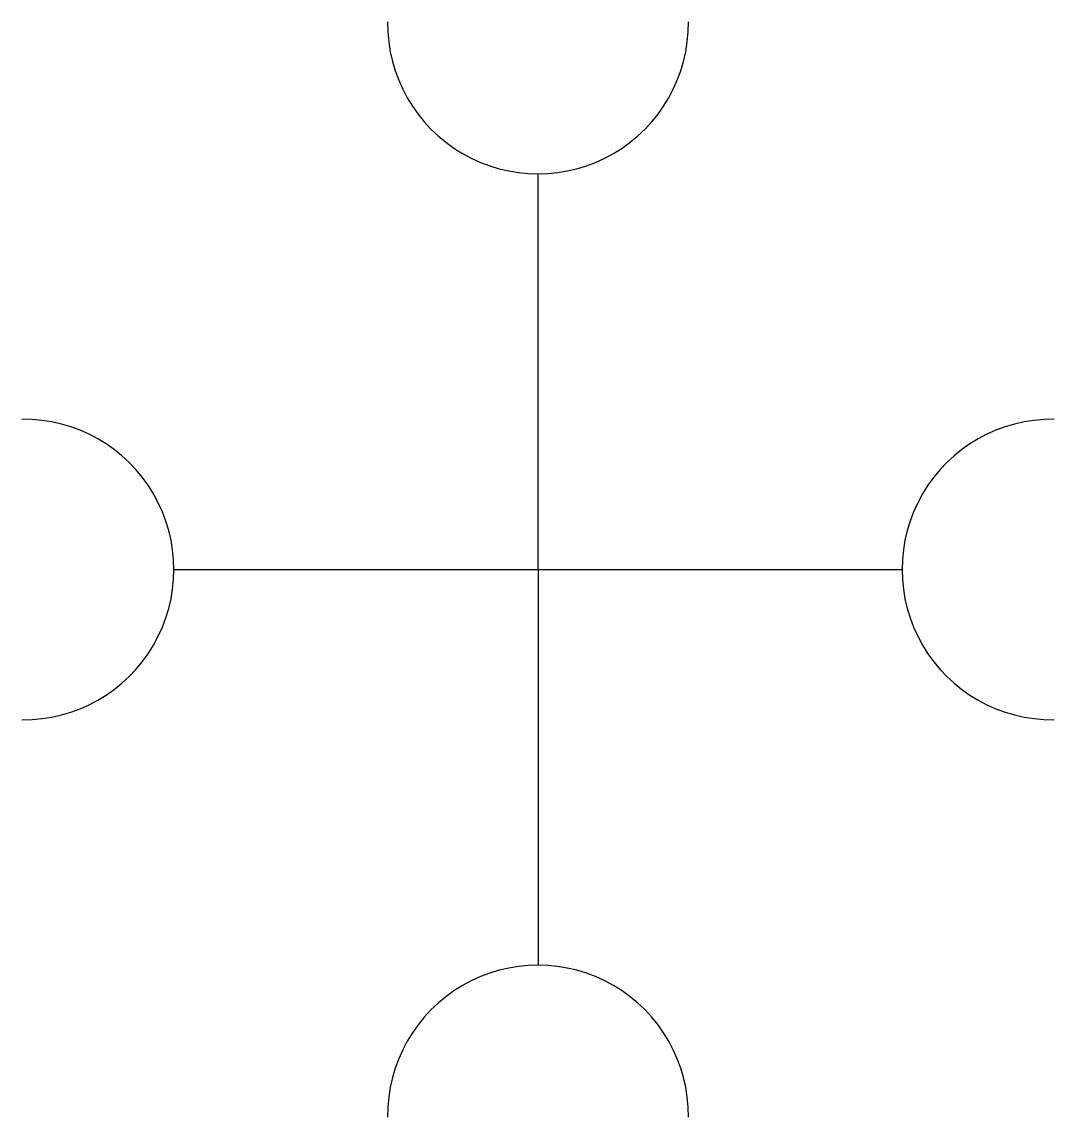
# Model space of a CAD drawing. Header units: metres. Extents: x 43830 to 44709, y -117975 to -117043.
import ezdxf

# ---------------------------------------------------------------- set-up
doc = ezdxf.new("R2010")
doc.units = ezdxf.units.M
doc.layers.add('DET1', color=1, linetype='Continuous')
doc.layers.add('G', color=3, linetype='Continuous')

msp = doc.modelspace()

# ---------------------------------------------------------------- linework, layer by layer
at = {"layer": 'DET1'}
for q in [(44269.56, -117171.95), (44269.56, -117845.94)]:
    msp.add_line((44269.56, -117508.94), q, dxfattribs=at)
for centre, start, end in [((44269.56, -117043.94), 179.36, 0.64), ((43831.58, -117508.94), 269.36, 90.64), ((44707.53, -117508.94), 89.36, 270.64), ((44269.56, -117973.94), 359.36, 180.64)]:
    msp.add_arc(centre, 128.01, start, end, dxfattribs=at)
at = {"layer": 'G'}
msp.add_line((43959.59, -117508.94), (44579.53, -117508.94), dxfattribs=at)

doc.saveas('drawing.dxf')
